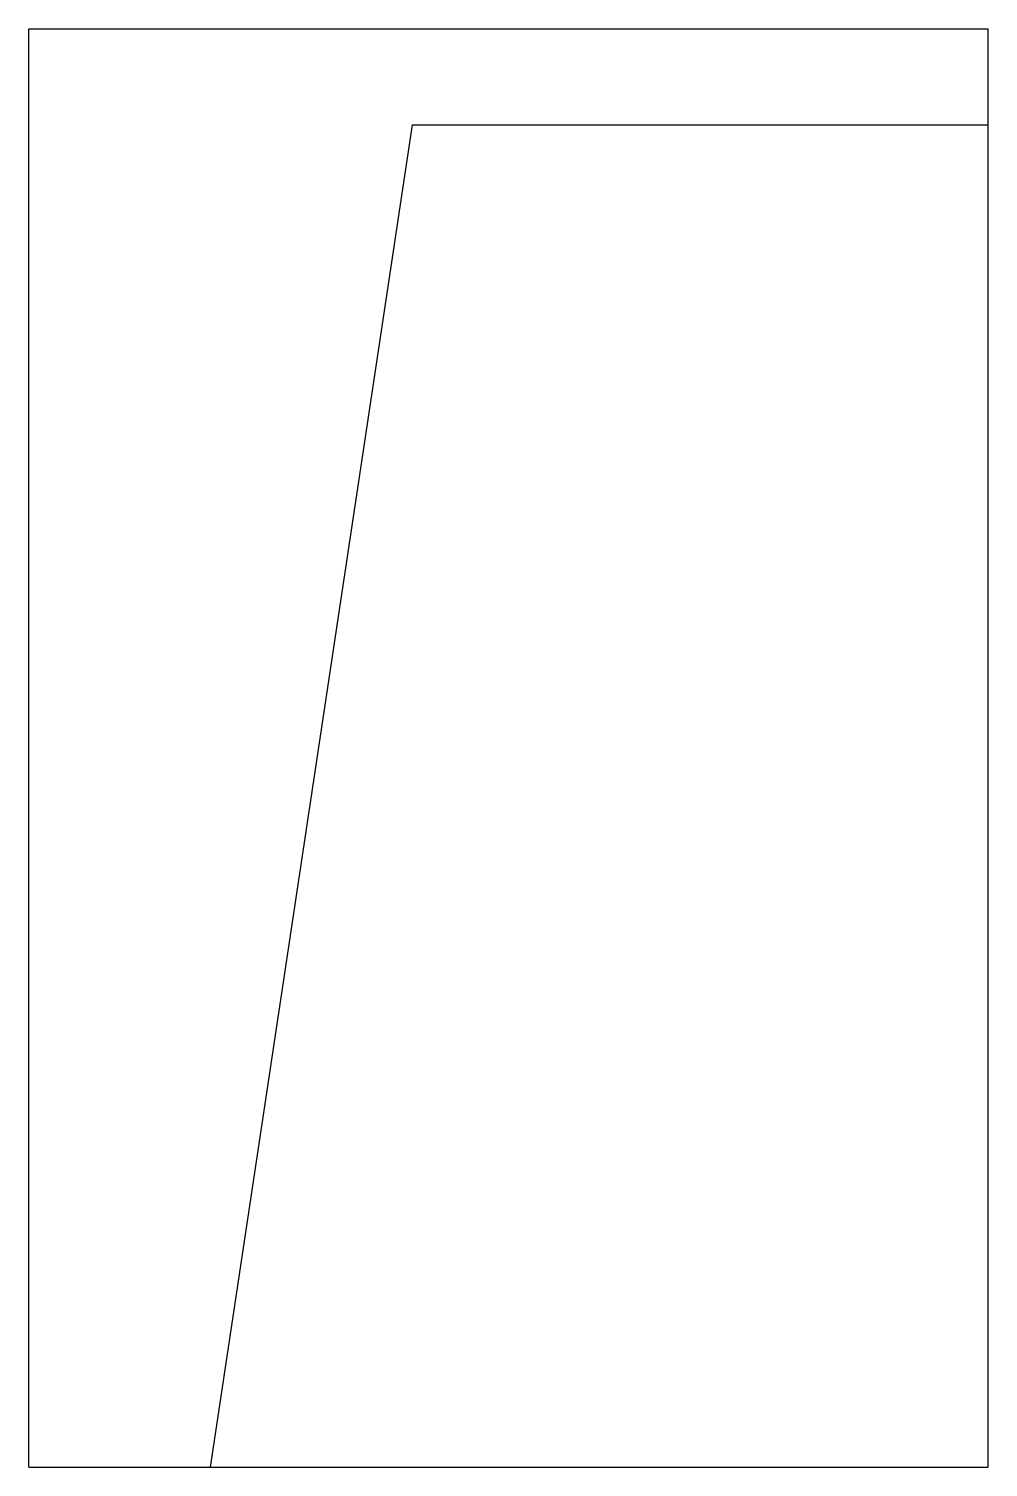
# Model space of a CAD drawing. Header units: metres. Extents: x 0 to 0.5, y 0 to 0.75.
import ezdxf

# ---------------------------------------------------------------- set-up
doc = ezdxf.new("R2010")
doc.units = ezdxf.units.M

msp = doc.modelspace()

# ---------------------------------------------------------------- linework, layer by layer
for p, q in [((0, 0), (0, 0.75)), ((0, 0.75), (0.5, 0.75)), ((0.5, 0), (0.5, 0.75)), ((0.09474, 0), (0.2, 0.7)), ((0.2, 0.7), (0.5, 0.7)), ((0, 0), (0.5, 0))]:
    msp.add_line(p, q)

doc.saveas('drawing.dxf')
